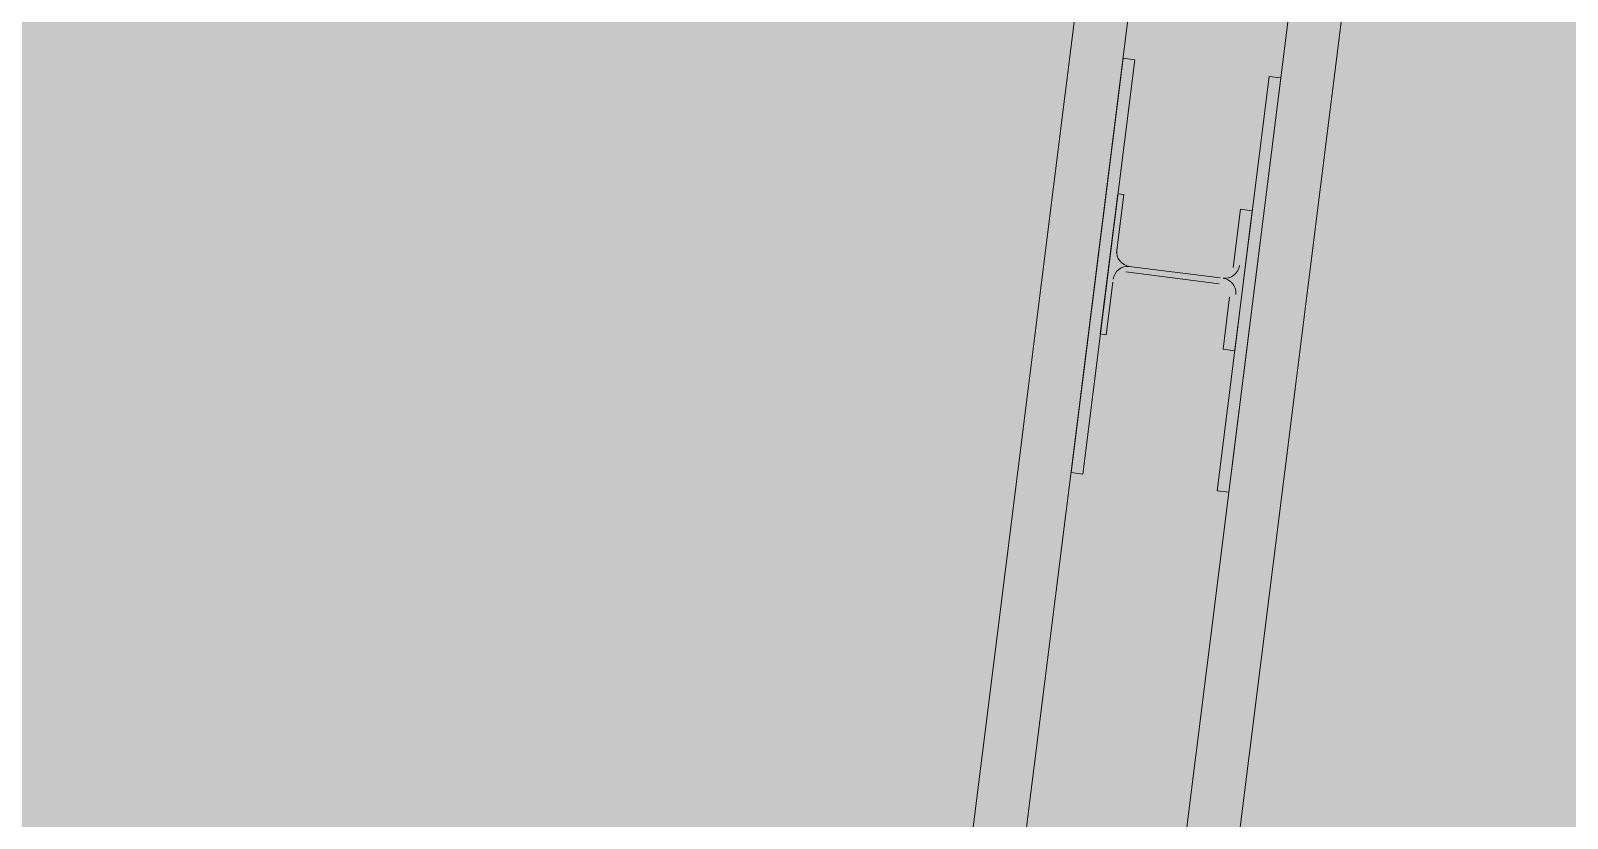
# Model space of a CAD drawing. Header units: metres. Extents: x -4 to 509425, y 7549 to 4732445.
# Drawn here: x 476015.013 to 476017.223, y 4719749.891 to 4719751.024 of the extents above; entities that cross this region are included whole.
import ezdxf

# ---------------------------------------------------------------- set-up
doc = ezdxf.new("R2010")
doc.units = ezdxf.units.M
doc.header["$LTSCALE"] = 0.01
doc.header["$MEASUREMENT"] = 0
doc.layers.get('0').update_dxf_attribs({"lineweight": 0})
doc.layers.add('_SUBESTACIÓN', color=1, linetype='Continuous')
doc.layers.add('SUBESTACION LA VID', color=253, linetype='Continuous')

# ---------------------------------------------------------------- blocks, each defined once
blk = doc.blocks.new('A$Cfff6051d')
at = {"layer": 'SUBESTACION LA VID', "lineweight": 15}
for p, q in [((476016.6605, 4719752.2039), (476016.2835, 4719749.1966)), ((476016.6605, 4719752.2039), (476016.2835, 4719749.1966)), ((476016.3643, 4719749.2292), (476016.7308, 4719752.1525)), ((476016.3643, 4719749.2292), (476016.7308, 4719752.1525)), ((476017.0385, 4719752.1566), (476016.6615, 4719749.1492)), ((476017.0385, 4719752.1566), (476016.6615, 4719749.1492)), ((476016.5911, 4719749.2007), (476016.9576, 4719752.124)), ((476016.5911, 4719749.2007), (476016.9576, 4719752.124)), ((476016.724, 4719750.6687), (476016.5896, 4719750.6855)), ((476016.724, 4719750.6687), (476016.5896, 4719750.6855)), ((476016.5885, 4719750.6771), (476016.7229, 4719750.6603)), ((476016.5885, 4719750.6771), (476016.7229, 4719750.6603))]:
    blk.add_line(p, q, dxfattribs=at)
for points in [[(476016.5265, 4719750.3863), (476016.6012, 4719750.9827), (476016.5844, 4719750.9848), (476016.5097, 4719750.3884), (476016.5265, 4719750.3863)], [(476016.5265, 4719750.3863), (476016.6012, 4719750.9827), (476016.5844, 4719750.9848), (476016.5097, 4719750.3884), (476016.5265, 4719750.3863)], [(476016.7197, 4719750.3621), (476016.7944, 4719750.9585), (476016.8113, 4719750.9564), (476016.7365, 4719750.36), (476016.7197, 4719750.3621)], [(476016.7197, 4719750.3621), (476016.7944, 4719750.9585), (476016.8113, 4719750.9564), (476016.7365, 4719750.36), (476016.7197, 4719750.3621)], [(476016.577, 4719750.7895), (476016.5517, 4719750.5879), (476016.5601, 4719750.5868), (476016.5696, 4719750.6625)], [(476016.577, 4719750.7895), (476016.5517, 4719750.5879), (476016.5601, 4719750.5868), (476016.5696, 4719750.6625)], [(476016.5749, 4719750.7045), (476016.5854, 4719750.7885), (476016.577, 4719750.7895)], [(476016.5749, 4719750.7045), (476016.5854, 4719750.7885), (476016.577, 4719750.7895)], [(476016.7376, 4719750.6414), (476016.7282, 4719750.5658), (476016.745, 4719750.5637), (476016.7702, 4719750.7653), (476016.7534, 4719750.7674), (476016.7429, 4719750.6834)], [(476016.7376, 4719750.6414), (476016.7282, 4719750.5658), (476016.745, 4719750.5637), (476016.7702, 4719750.7653), (476016.7534, 4719750.7674), (476016.7429, 4719750.6834)]]:
    blk.add_lwpolyline(points, dxfattribs=at)
for points in [[(476016.5754, 4719750.7087), (476016.574, 4719750.6971), (476016.5822, 4719750.6865), (476016.5938, 4719750.685)], [(476016.5754, 4719750.7087), (476016.574, 4719750.6971), (476016.5822, 4719750.6865), (476016.5938, 4719750.685)], [(476016.5938, 4719750.685), (476016.5822, 4719750.6865), (476016.5716, 4719750.6782), (476016.5702, 4719750.6667)], [(476016.5938, 4719750.685), (476016.5822, 4719750.6865), (476016.5716, 4719750.6782), (476016.5702, 4719750.6667)], [(476016.7282, 4719750.6682), (476016.7398, 4719750.6667), (476016.7504, 4719750.6749), (476016.7518, 4719750.6865)], [(476016.7282, 4719750.6682), (476016.7398, 4719750.6667), (476016.7504, 4719750.6749), (476016.7518, 4719750.6865)], [(476016.7466, 4719750.6445), (476016.748, 4719750.6561), (476016.7398, 4719750.6667), (476016.7282, 4719750.6682)], [(476016.7466, 4719750.6445), (476016.748, 4719750.6561), (476016.7398, 4719750.6667), (476016.7282, 4719750.6682)]]:
    blk.add_open_spline(points, degree=3, dxfattribs=at)

msp = doc.modelspace()

# ---------------------------------------------------------------- hatches: boundary and pattern name
at = {"layer": '_SUBESTACIÓN', "transparency": 33554559}
h = msp.add_hatch(color=1, dxfattribs=at)
h.dxf.hatch_style = 1
h.paths.add_polyline_path([(475968.6399, 4719805.825), (476089.9386, 4719790.615), (476078.1686, 4719696.74), (475956.8686, 4719711.9502)])

# ---------------------------------------------------------------- block references
at = {"linetype": 'Continuous'}
msp.add_blockref('A$Cfff6051d', (0, 0), dxfattribs=at)

doc.saveas('drawing.dxf')
